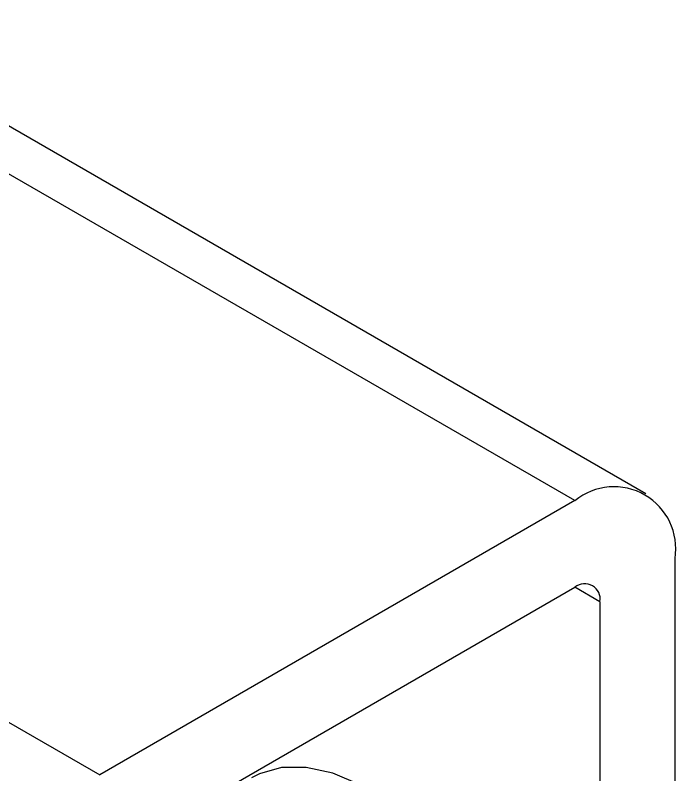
# Model space of a CAD drawing. Extents: x -976302 to -776254, y 5665 to 231437.
# Drawn here: x -793075.5 to -792887.6, y 92701.5 to 92917.7 of the extents above; entities that cross this region are included whole.
import ezdxf

# ---------------------------------------------------------------- set-up
doc = ezdxf.new("R2010")
doc.units = 0
doc.header["$LTSCALE"] = 1000
doc.header["$MEASUREMENT"] = 0
doc.layers.add('暖通', color=7, linetype='Continuous')

msp = doc.modelspace()

# ---------------------------------------------------------------- linework, layer by layer
at = {"layer": '暖通', "color": 7}
for p, q in [((-792896.15, 92781.5), (-793132.14, 92917.74)), ((-792896.15, 92781.5), (-793132.14, 92917.74)), ((-792916.27, 92779.51), (-793132.1, 92904.1)), ((-792916.27, 92779.51), (-793132.1, 92904.1)), ((-793300.55, 92845.24), (-793051.48, 92701.45)), ((-793300.55, 92845.24), (-793051.48, 92701.45)), ((-792916.27, 92779.51), (-793051.48, 92701.45)), ((-792916.27, 92779.51), (-793051.48, 92701.45)), ((-792887.81, 92763.07), (-792887.81, 92611.92)), ((-792887.81, 92763.07), (-792887.81, 92611.92)), ((-793051.48, 92676.8), (-792916.27, 92754.85)), ((-793051.48, 92676.8), (-792916.27, 92754.85)), ((-792909.16, 92750.74), (-792916.27, 92754.85)), ((-792909.16, 92750.74), (-792916.27, 92754.85)), ((-792909.16, 92750.74), (-792909.16, 92605.86)), ((-792909.16, 92750.74), (-792909.16, 92605.86))]:
    msp.add_line(p, q, dxfattribs=at)
at = {"layer": '暖通', "color": 7, "flags": 128}
msp.add_lwpolyline([(-792941.65, 92662.14), (-792947.66, 92671.48), (-792954.44, 92680.03), (-792961.79, 92687.54), (-792969.51, 92693.8), (-792977.39, 92698.64), (-792985.19, 92701.93), (-792992.71, 92703.56), (-792999.74, 92703.51), (-793006.07, 92701.76), (-793008.32, 92700.63)], dxfattribs=at)
msp.add_lwpolyline([(-792941.65, 92662.14), (-792947.66, 92671.48), (-792954.44, 92680.03), (-792961.79, 92687.54), (-792969.51, 92693.8), (-792977.39, 92698.64), (-792985.19, 92701.93), (-792992.71, 92703.56), (-792999.74, 92703.51), (-793006.07, 92701.76), (-793008.32, 92700.63)], dxfattribs=at)
at = {"layer": '暖通', "color": 7}
for centre, radius in [((-792905.16, 92765.88), 17.58), ((-792905.16, 92765.88), 17.58), ((-792913.49, 92751.45), 4.4), ((-792913.49, 92751.45), 4.4)]:
    msp.add_arc(centre, radius, 350.786, 129.2033, dxfattribs=at)

doc.saveas('drawing.dxf')
